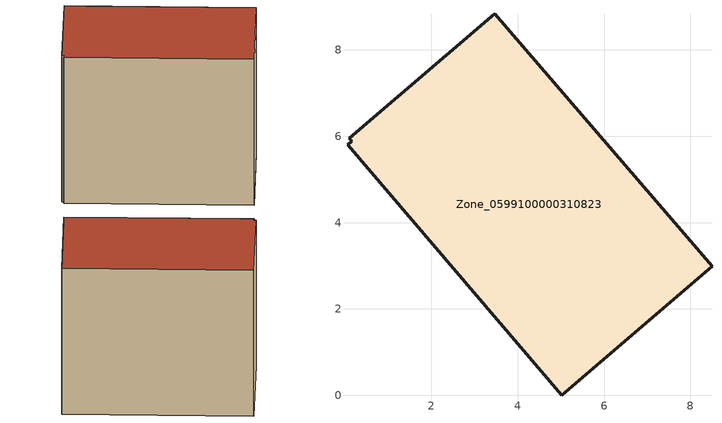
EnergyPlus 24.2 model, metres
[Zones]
Zone_0599100000310823
 floor ground (C_G): 0.1,5.95 3.47,8.84 8.5,2.99 5.02,0 0.06,5.81 0.15,5.88 z0
 wall outside (C_F): 8.5,2.99 3.47,8.84 0.1,5.95 0.15,5.88 0.06,5.81 5.02,0 8.5,2.99 z0:6.57
 roof outside (C_R): 3.47,8.84 0.1,5.95 0.15,5.88 0.06,5.81 5.02,0 8.5,2.99 z6.57
[BUILDING]
Pand.0599100000310823: North Axis=0; Terrain=City; Loads Convergence Tolerance Value=0.04; Temperature Convergence Tolerance Value=0.4; Solar Distribution=FullExterior; Maximum Number of Warmup Days=25; Minimum Number of Warmup Days=1
[Site:Location]
Rotterdam.The.Hague.AP_ZH_NLD Design_Conditions: Latitude=51.96; Longitude=4.45; Time Zone=1; Elevation=-4.5
[SITE:GROUNDTEMPERATURE:BUILDINGSURFACE]
18, 18, 18, 18, 18, 18, 18, 18, 18, 18, 18, 18
[MATERIAL] Thermal Absorptance=0.9; Solar Absorptance=0.7; Visible Absorptance=0.7
Name | Roughness | Thickness | Conductivity | Density | Specific Heat
G.TI.1946 | MediumSmooth | 0.15 | 1 | 540 | 1210
F.TI.1946 | Rough | 0.3 | 0.857143 | 1920 | 840
R.TI.1946 | MediumRough | 0.2 | 0.1 | 1500 | 1000
[CONSTRUCTION]
C_G: G.TI.1946
C_F: F.TI.1946
C_R: R.TI.1946
[ZONE]
Zone_0599100000310823: Type=1; Multiplier=1; Ceiling Height=Autocalculate; Volume=Autocalculate; Floor Area=autocalculate; Part of Total Floor Area=Yes
[ZONEINFILTRATION:DESIGNFLOWRATE]
Infil_Zone_0599100000310823: Zone or ZoneList or Space or SpaceList=Zone_0599100000310823; Schedule=AlwaysOn; Design Flow Rate Calculation Method=Flow/Area; Flow Rate per Floor Area=0.003; Constant Term Coefficient=1; Temperature Term Coefficient=0; Velocity Term Coefficient=0; Velocity Squared Term Coefficient=0
[HVACTEMPLATE:ZONE:IDEALLOADSAIRSYSTEM]
Zone_0599100000310823: Maximum Heating Supply Air Temperature=50; Minimum Cooling Supply Air Temperature=13; Maximum Heating Supply Air Humidity Ratio=0.0156; Minimum Cooling Supply Air Humidity Ratio=0.0077; Heating Limit=NoLimit; Cooling Limit=NoLimit; Dehumidification Control Type=ConstantSensibleHeatRatio; Cooling Sensible Heat Ratio=0.7; Dehumidification Setpoint=60; Humidification Control Type=None; Humidification Setpoint=30; Outdoor Air Method=None; Outdoor Air Flow Rate per Person=0.00944; Outdoor Air Flow Rate per Zone Floor Area=0; Outdoor Air Flow Rate per Zone=0; Demand Controlled Ventilation Type=None; Outdoor Air Economizer Type=NoEconomizer; Heat Recovery Type=None; Sensible Heat Recovery Effectiveness=0.7; Latent Heat Recovery Effectiveness=0.65
[ZONECONTROL:THERMOSTAT]
ThermostatControl_Zone_0599100000310823: Zone or ZoneList=Zone_0599100000310823; Control Type Schedule=DualSetpointControlType; Control 1=Thermostat_Zone_0599100000310823; Temperature Difference Between Cutout And Setpoint=0
[THERMOSTATSETPOINT:DUALSETPOINT]
Thermostat_Zone_0599100000310823: Heating Setpoint Temperature Schedule=HeatingSetpoint_Zone_0599100000310823; Cooling Setpoint Temperature Schedule=CoolingSetpoint_Zone_0599100000310823
[SCHEDULE:COMPACT]
HeatingSetpoint_Zone_0599100000310823: Through: 12/31, For: AllDays, Until: 24:00, 21
CoolingSetpoint_Zone_0599100000310823: Through: 12/31, For: AllDays, Until: 24:00, 24
DualSetpointControlType: Through: 12/31, For: AllDays, Until: 24:00, 4
AlwaysOn: Through: 12/31, For: AllDays, Until: 24:00, 1
